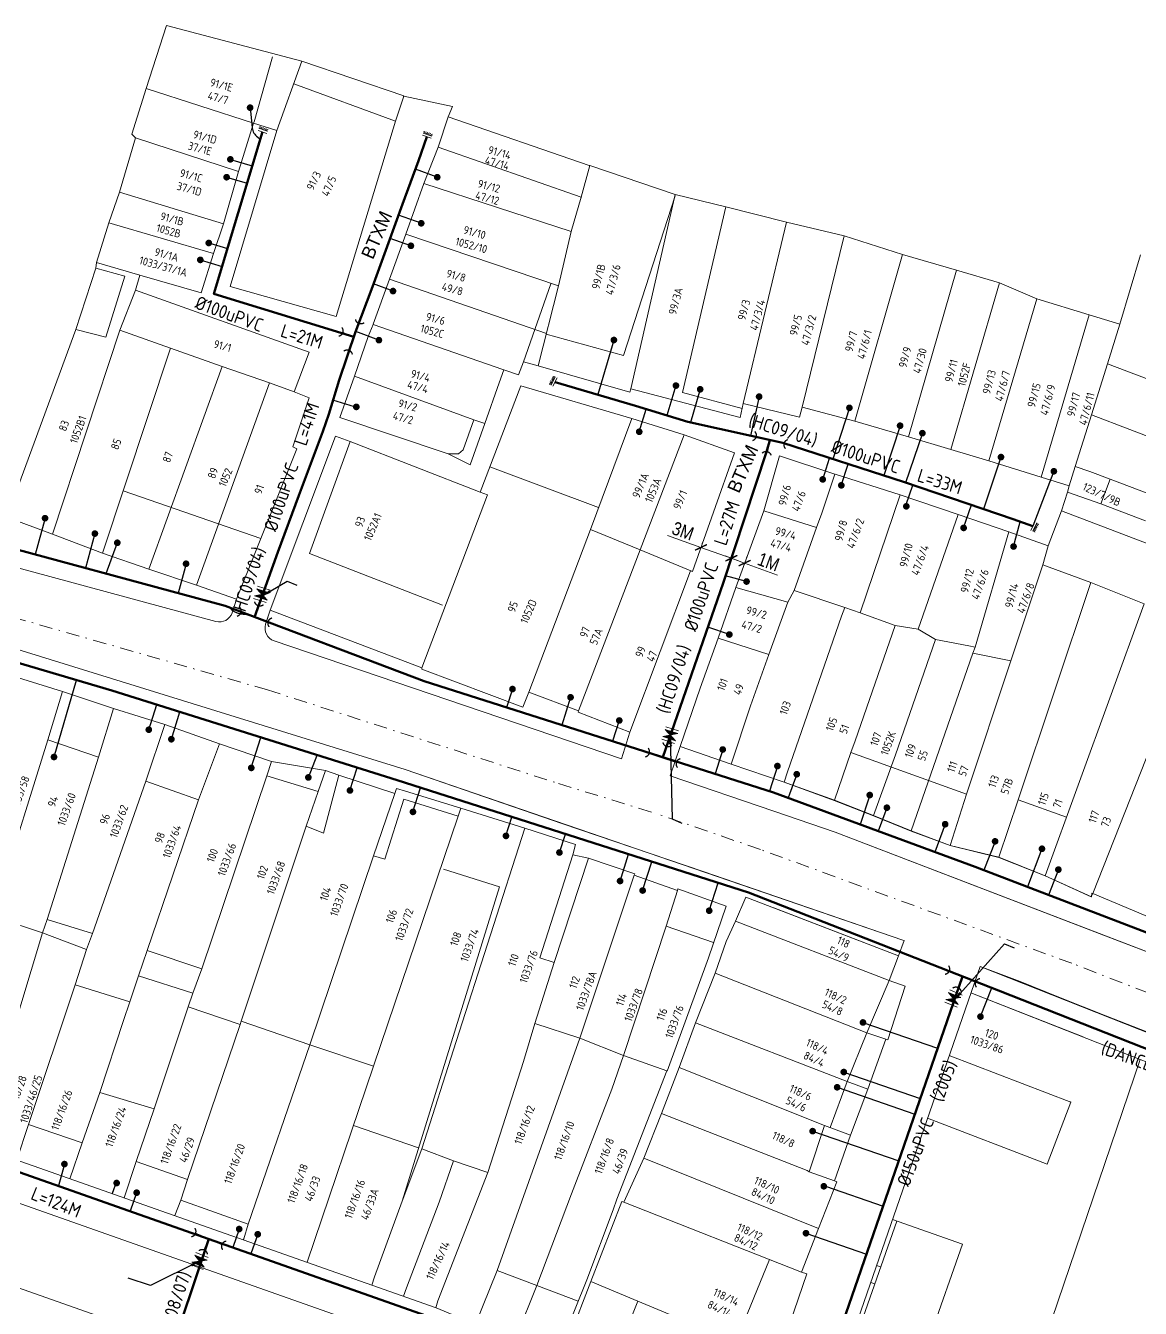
# Model space of a CAD drawing. Header units: inches. Extents: x 595615 to 1194060, y 1190840 to 2385448.
# Drawn here: x 596971.9 to 597055.6, y 1192184.5 to 1192280.6 of the extents above; entities that cross this region are included whole.
import ezdxf
from ezdxf.enums import TextEntityAlignment as Align

# ---------------------------------------------------------------- set-up
doc = ezdxf.new("R2010")
doc.units = ezdxf.units.IN
doc.header["$MEASUREMENT"] = 0
doc.linetypes.add('CENTER2', pattern=[1.125, 0.75, -0.125, 0.125, -0.125])
doc.linetypes.add('DASHDOTX2', pattern=[2, 1, -0.5, 0, -0.5])
doc.layers.get('Defpoints').update_dxf_attribs({"color": 1})
for name, color, linetype, lineweight in [('Chitiet', 4, 'Continuous', 9), ('DN 100 uPVC', 4, 'Continuous', 50), ('DN 150 uPVC', 4, 'Continuous', 50), ('DN 25 PE', 40, 'Continuous', 30), ('DUONG CACH LE', 112, 'Continuous', 5), ('NAM-CDAI', 220, 'Continuous', 25), ('Nen tim duong', 9, 'CENTER2', 0), ('Nen_HTHANH-TP', 9, 'Continuous', 0), ('Nen_SN-HTHANH-TP_new', 7, 'Continuous', 0), ('Nen_SN_HTHANH_old', 9, 'Continuous', 0), ('Te', 4, 'Continuous', 15), ('TEXT PIPE', 3, 'Continuous', 25), ('Text_GiaoThong', 142, 'Continuous', 0), ('TLK 15', 220, 'Continuous', 20), ('VAN', 7, 'Continuous', 20)]:
    doc.layers.add(name, color=color, linetype=linetype, lineweight=lineweight)
doc.layers.add('ki hieu van', color=170, linetype='Continuous')
doc.styles.add('Giao Thong', font='VAPTIMN_0.TTF', dxfattribs={"height": 1})
doc.styles.add('Sonha_QTB', font='isocp.shx', dxfattribs={"height": 0.6, "bigfont": 'bigfont.shx'})
doc.styles.add('text', font='isocp2.shx')
doc.styles.add('VNI-HC', font='VHELVCN_0.TTF')
doc.dimstyles.new('DUONG KICH THUOC', dxfattribs={"dimtxt": 1, "dimasz": 0.7, "dimexe": 0.5, "dimexo": 0.3, "dimgap": 0.2, "dimtad": 1, "dimzin": 0, "dimdsep": 46, "dimtxsty": 'VNI-HC', "dimblk": 'ARCHTICK', "dimcen": 0.09, "dimdle": 0.5, "dimclrd": 256, "dimclre": 256, "dimclrt": 256, "dimadec": 0, "dimazin": 0, "dimtfac": 1, "dimtofl": 0, "dimtmove": 0, "dimatfit": 3, "dimfxl": 1, "dimtolj": 1, "dimtzin": 0, "dimlwd": -1, "dimlwe": -1, "dimarcsym": 0})

# ---------------------------------------------------------------- blocks, each defined once
blk = doc.blocks.new('VAN')
at = {"layer": 'VAN'}
h = blk.add_hatch(color=256, dxfattribs=at)
h.paths.add_polyline_path([(0.207, -0.5), (0.49, 0), (0.207, 0.5)])
h.paths.add_polyline_path([(0.774, 0.5), (0.49, 0), (0.774, -0.5)])
at = {"layer": 'VAN', "ltscale": 100}
for p, q in [((0, 0.5), (0, -0.5)), ((0.774, -0.5), (0.207, 0.5)), ((0.207, -0.5), (0.774, 0.5)), ((0.207, 0.5), (0.207, -0.5)), ((0.774, 0.5), (0.774, -0.5)), ((0.981, 0.5), (0.981, -0.5))]:
    blk.add_line(p, q, dxfattribs=at)
blk = doc.blocks.new('TE+VAN')
at = {"layer": 'Chitiet', "ltscale": 100, "const_width": 0.1}
for points in [[(-0.35, 1.276, 0.571257), (0.35, 1.276)], [(1.098, 0.35, 0.571257), (1.098, -0.35)], [(0.35, -1.276, 0.571257), (-0.35, -1.276)]]:
    blk.add_lwpolyline(points, format="xyb", dxfattribs=at)
for points in [[(0, -1.076), (0, 1.076)], [(0.898, 0), (0, 0)]]:
    blk.add_lwpolyline(points, dxfattribs=at)
at = {"layer": 'VAN'}
blk.add_blockref('VAN', (1.305, 0), dxfattribs=at)
blk = doc.blocks.new('TE1')
at = {"layer": 'Chitiet', "ltscale": 100, "const_width": 0.1}
for points in [[(-0.35, 1.276, 0.571257), (0.35, 1.276)], [(1.098, 0.35, 0.571257), (1.098, -0.35)], [(0.35, -1.276, 0.571257), (-0.35, -1.276)]]:
    blk.add_lwpolyline(points, format="xyb", dxfattribs=at)
for points in [[(0, -1.076), (0, 1.076)], [(0.898, 0), (0, 0)]]:
    blk.add_lwpolyline(points, dxfattribs=at)
blk = doc.blocks.new('BIT')
at = {"layer": 'Chitiet', "ltscale": 100}
for p, q in [((0.35, 0), (-0.35, 0)), ((-0.303, -0.163), (-0.35, -0.21)), ((0.35, -0.163), (-0.35, -0.163)), ((-0.179, -0.163), (-0.342, -0.325)), ((-0.056, -0.163), (-0.218, -0.325)), ((0.068, -0.163), (-0.094, -0.325)), ((0.192, -0.163), (0.029, -0.325)), ((0.316, -0.163), (0.153, -0.325)), ((0.35, -0.252), (0.277, -0.325))]:
    blk.add_line(p, q, dxfattribs=at)
blk = doc.blocks.new('TLK 15')
at = {"layer": 'TLK 15', "linetype": 'Continuous', "const_width": 0.25}
blk.add_lwpolyline([(-0.125, 0, 1), (0.125, 0, 1)], format="xyb", close=True, dxfattribs=at)
blk = doc.blocks.new('_ArchTick')
at = {"color": 0, "linetype": 'ByBlock', "const_width": 0.15}
blk.add_lwpolyline([(-0.5, -0.5), (0.5, 0.5)], dxfattribs=at)
blk = doc.blocks.new('*D142')
at = {"layer": 'Defpoints', "color": 0}
for p in [(597024.872, 1192240.714), (597025.867, 1192240.351), (597025.867, 1192240.351)]:
    blk.add_point(p, dxfattribs=at)
at = {"layer": 'DUONG CACH LE'}
for p, q in [((597024.975, 1192240.995), (597025.044, 1192241.183)), ((597024.403, 1192240.885), (597025.867, 1192240.351)), ((597025.867, 1192240.351), (597028.321, 1192239.455)), ((597025.97, 1192240.632), (597026.038, 1192240.82))]:
    blk.add_line(p, q, dxfattribs=at)
at = {"layer": 'DUONG CACH LE', "xscale": 0.7, "yscale": 0.7, "zscale": 0.7}
for p, rotation in [((597024.872, 1192240.714), 159.9509985338977), ((597025.867, 1192240.351), 339.9509985338977)]:
    blk.add_blockref('_ArchTick', p, dxfattribs=dict(at, rotation=rotation))
at = {"layer": 'DUONG CACH LE', "insert": (597027.663, 1192240.44), "char_height": 1, "attachment_point": 5, "rotation": 339.951, "style": 'VNI-HC'}
blk.add_mtext('\\A1;1M', dxfattribs=at)
blk = doc.blocks.new('*D143')
at = {"layer": 'Defpoints', "color": 0}
for p in [(597022.587, 1192241.523), (597022.587, 1192241.523), (597024.872, 1192240.714)]:
    blk.add_point(p, dxfattribs=at)
at = {"layer": 'DUONG CACH LE'}
for p, q in [((597022.587, 1192241.523), (597020.077, 1192242.412)), ((597025.344, 1192240.547), (597022.587, 1192241.523)), ((597022.687, 1192241.806), (597022.754, 1192241.994)), ((597024.973, 1192240.996), (597025.039, 1192241.185))]:
    blk.add_line(p, q, dxfattribs=at)
at = {"layer": 'DUONG CACH LE', "xscale": 0.7, "yscale": 0.7, "zscale": 0.7}
for p, rotation in [((597022.587, 1192241.523), 160.4985088487146), ((597024.872, 1192240.714), 340.4985088487146)]:
    blk.add_blockref('_ArchTick', p, dxfattribs=dict(at, rotation=rotation))
at = {"layer": 'DUONG CACH LE', "insert": (597021.24, 1192242.754), "char_height": 1, "attachment_point": 5, "rotation": 340.49851, "style": 'VNI-HC'}
blk.add_mtext('\\A1;3M', dxfattribs=at)

msp = doc.modelspace()

# ---------------------------------------------------------------- linework, layer by layer
at = {"layer": 'DN 100 uPVC'}
for points in [[(596996.555, 1192257.307), (596986.051, 1192260.526), (596989.69, 1192272.682)], [(596989.095, 1192236.299), (596990.847, 1192241.178), (596992.433, 1192245.416), (596994.227, 1192250.21), (596994.663, 1192251.521), (596995.438, 1192254.066), (596996.683, 1192257.677), (596997.954, 1192261.072), (596999.156, 1192264.369), (597000.187, 1192267.253), (597001.392, 1192270.504), (597002.018, 1192272.322)], [(597011.642, 1192253.925), (597017.688, 1192252.152), (597021.597, 1192250.935), (597028.734, 1192249.36), (597037.848, 1192246.41), (597046.014, 1192243.642), (597047.492, 1192243.116)], [(597019.741, 1192225.787), (597024.252, 1192238.842), (597027.516, 1192248.691), (597027.793, 1192249.636)], [(597021.132, 1192175.99), (597002.42, 1192183.768), (596952.144, 1192201.48), (596906.052, 1192215.155)], [(596969.893, 1192142.578), (596985.662, 1192189.672)]]:
    msp.add_lwpolyline(points, dxfattribs=at)
at = {"layer": 'DN 150 uPVC'}
for points in [[(596922.505, 1192245.439), (596934.069, 1192242.58), (596944.928, 1192240.012), (596958.051, 1192236.782), (596978.395, 1192230.794), (596999.795, 1192224.06), (597026.154, 1192215.643), (597044.915, 1192208.295), (597076.412, 1192195.876), (597085.972, 1192189.664), (597145.543, 1192149.961)], [(596967.079, 1192242.485), (596986.889, 1192237.133), (597001.818, 1192231.491), (597028.029, 1192223.15), (597028.029, 1192223.15), (597043.161, 1192217.566), (597056.872, 1192212.313), (597078.296, 1192204.104), (597084.382, 1192200.446), (597099.418, 1192191.009), (597108.755, 1192184.945), (597125.635, 1192173.784), (597142.387, 1192163.626)], [(597042.21, 1192209.355), (597029.083, 1192171.407), (597023.768, 1192157.043), (597012.954, 1192129.457), (596992.261, 1192093.756), (596976.388, 1192066.37), (596943.566, 1192010.536), (596944.214, 1192007.749), (596964.407, 1191995.798), (596975.311, 1191989.741), (597028.562, 1191959.646)]]:
    msp.add_lwpolyline(points, dxfattribs=at)
at = {"layer": 'DN 25 PE'}
for p, q in [((596988.766, 1192274.497), (596988.921, 1192272.996)), ((596989.334, 1192272.285), (596989.53, 1192272.145)), ((596987.285, 1192270.622), (596988.926, 1192270.13)), ((596987.003, 1192269.283), (596988.535, 1192268.824)), ((597002.803, 1192269.283), (597001.164, 1192269.89)), ((597001.603, 1192265.83), (596999.896, 1192266.44)), ((596985.663, 1192264.35), (596987.07, 1192263.929)), ((597000.828, 1192264.139), (596999.272, 1192264.694)), ((596985.028, 1192263.082), (596986.669, 1192262.59)), ((596999.487, 1192260.746), (596998.029, 1192261.278)), ((596998.427, 1192257.064), (596996.704, 1192257.705)), ((597016.058, 1192257.074), (597014.858, 1192252.982)), ((597020.712, 1192253.655), (597020.018, 1192251.426)), ((597022.531, 1192253.379), (597021.812, 1192250.888)), ((597026.952, 1192252.832), (597026.304, 1192249.896)), ((596996.609, 1192252.061), (596994.979, 1192252.557)), ((597017.958, 1192250.194), (597018.49, 1192251.902)), ((597033.728, 1192251.989), (597032.484, 1192248.146)), ((597037.527, 1192250.65), (597036.316, 1192246.906)), ((597039.203, 1192250.091), (597037.944, 1192246.377)), ((597031.723, 1192246.624), (597032.241, 1192248.225)), ((597045.097, 1192248.296), (597043.776, 1192244.4)), ((597033.119, 1192246.177), (597033.636, 1192247.773)), ((597049.064, 1192247.236), (597047.492, 1192243.116)), ((597037.994, 1192244.731), (597038.489, 1192246.193)), ((597042.296, 1192242.987), (597042.878, 1192244.705)), ((596973.383, 1192243.715), (596972.644, 1192240.982)), ((597046.039, 1192241.592), (597046.543, 1192243.454)), ((596977.121, 1192242.561), (596976.419, 1192239.962)), ((596978.803, 1192241.873), (596977.952, 1192239.548)), ((596983.962, 1192240.299), (596983.364, 1192238.085)), ((597026.01, 1192238.966), (597024.438, 1192239.402)), ((597024.719, 1192234.991), (597023.113, 1192235.546)), ((596974.054, 1192225.81), (596975.75, 1192231.572)), ((597008.45, 1192230.901), (597008.01, 1192229.52)), ((596981.165, 1192227.852), (596981.757, 1192229.736)), ((597012.807, 1192230.287), (597012.144, 1192228.204)), ((596982.859, 1192227.139), (596983.503, 1192229.186)), ((597016.46, 1192228.546), (597015.965, 1192226.989)), ((596988.855, 1192224.99), (596989.574, 1192227.276)), ((596993.135, 1192224.277), (596993.788, 1192225.95)), ((597024.226, 1192226.37), (597023.645, 1192224.545)), ((596996.255, 1192223.297), (596996.793, 1192225.004)), ((597028.325, 1192225.13), (597027.725, 1192223.246)), ((597029.777, 1192224.516), (597029.124, 1192222.746)), ((597000.981, 1192221.694), (597001.557, 1192223.497)), ((597035.252, 1192222.954), (597034.533, 1192220.75)), ((597036.537, 1192222.005), (597035.89, 1192220.249)), ((597007.961, 1192219.894), (597008.412, 1192221.308)), ((597011.973, 1192218.647), (597012.415, 1192220.03)), ((597040.91, 1192220.769), (597040.139, 1192218.681)), ((597044.653, 1192219.485), (597043.821, 1192217.313)), ((597016.52, 1192216.509), (597017.161, 1192218.515)), ((597048.172, 1192218.927), (597047.076, 1192216.066)), ((597018.215, 1192215.797), (597018.905, 1192217.958)), ((597049.402, 1192217.364), (597048.67, 1192215.455)), ((597023.208, 1192214.282), (597023.874, 1192216.371)), ((597043.559, 1192206.345), (597044.402, 1192208.496)), ((597034.742, 1192205.904), (597040.345, 1192203.966)), ((597033.303, 1192202.185), (597039.043, 1192200.2)), ((597032.807, 1192201.045), (597038.637, 1192199.028)), ((597030.965, 1192197.755), (597037.424, 1192195.521)), ((596974.837, 1192195.284), (596974.394, 1192193.642)), ((596978.753, 1192193.989), (596978.429, 1192193.068)), ((596980.255, 1192193.141), (596979.765, 1192191.749)), ((597031.932, 1192193.621), (597036.251, 1192192.128)), ((596987.947, 1192190.411), (596987.463, 1192189.037)), ((596989.339, 1192190.022), (596988.823, 1192188.558)), ((597030.468, 1192190.101), (597035.006, 1192188.531))]:
    msp.add_line(p, q, dxfattribs=at)
msp.add_arc((596989.916, 1192273.099), 1, 185.88346, 234.40994, dxfattribs=at)
at = {"layer": 'Nen tim duong', "linetype": 'DASHDOTX2'}
for p, q in [((596990.079, 1192230.842), (596925.31, 1192249.33)), ((597027.045, 1192218.872), (597019.332, 1192221.54)), ((597050.412, 1192210.341), (597027.045, 1192218.872)), ((597065.937, 1192204.314), (597050.412, 1192210.341))]:
    msp.add_line(p, q, dxfattribs=at)
msp.add_lwpolyline([(596990.079, 1192230.842), (597011.89, 1192223.818), (597019.332, 1192221.54)], dxfattribs=at)
at = {"layer": 'Nen_HTHANH-TP', "linetype": 'Continuous'}
for p, q in [((596980.969, 1192275.925), (596982.485, 1192280.646)), ((596982.485, 1192280.646), (596992.657, 1192277.975)), ((596990.437, 1192278.313), (596989.061, 1192273.442)), ((596992.657, 1192277.975), (596990.762, 1192272.773)), ((596992.657, 1192277.975), (597000.299, 1192275.391)), ((596980.969, 1192275.925), (596979.882, 1192272.514)), ((596989.031, 1192273.332), (596980.969, 1192275.925)), ((596999.671, 1192273.48), (596992.039, 1192276.274)), ((596999.671, 1192273.48), (597000.289, 1192275.361)), ((597000.259, 1192275.361), (597000.289, 1192275.361)), ((597000.289, 1192275.361), (597000.299, 1192275.391)), ((597000.289, 1192275.361), (597003.95, 1192274.584)), ((597003.631, 1192273.813), (597002.873, 1192271.533)), ((597003.95, 1192274.584), (597003.631, 1192273.813)), ((597003.631, 1192273.813), (597014.214, 1192270.172)), ((596987.904, 1192269.721), (596989.031, 1192273.332)), ((596989.031, 1192273.332), (596989.061, 1192273.442)), ((596990.762, 1192272.773), (596989.031, 1192273.332)), ((596995.213, 1192258.827), (596999.671, 1192273.48)), ((596980.172, 1192272.234), (596978.965, 1192268.163)), ((596979.882, 1192272.514), (596980.172, 1192272.234)), ((596980.172, 1192272.234), (596987.904, 1192269.721)), ((596990.762, 1192272.773), (596987.261, 1192261.08)), ((597002.873, 1192271.533), (597001.795, 1192268.802)), ((597002.873, 1192271.533), (597013.596, 1192267.781)), ((597013.596, 1192267.781), (597014.264, 1192270.152)), ((597014.214, 1192270.172), (597014.264, 1192270.152)), ((597014.264, 1192270.152), (597020.665, 1192267.977)), ((596986.777, 1192265.78), (596987.904, 1192269.721)), ((596978.965, 1192268.163), (596978.177, 1192265.863)), ((596978.965, 1192268.163), (596986.777, 1192265.78)), ((597001.795, 1192268.802), (597000.458, 1192265.021)), ((597001.795, 1192268.802), (597012.848, 1192265.201)), ((597012.848, 1192265.201), (597013.596, 1192267.781)), ((597013.596, 1192267.781), (597013.616, 1192267.771)), ((597020.645, 1192267.897), (597016.785, 1192255.914)), ((597020.665, 1192267.977), (597017.317, 1192253.424)), ((597020.665, 1192267.977), (597024.456, 1192267.07)), ((597024.456, 1192267.07), (597021.197, 1192253.128)), ((597024.456, 1192267.07), (597028.997, 1192265.904)), ((596978.177, 1192265.863), (596977.24, 1192262.882)), ((596978.177, 1192265.863), (596986.009, 1192263.559)), ((596986.009, 1192263.559), (596986.777, 1192265.78)), ((597011.901, 1192261.14), (597012.848, 1192265.201)), ((597028.997, 1192265.904), (597025.768, 1192252.321)), ((597028.997, 1192265.904), (597033.328, 1192264.887)), ((597000.458, 1192265.021), (596997.993, 1192258.259)), ((597000.458, 1192265.021), (597011.901, 1192261.14)), ((597033.328, 1192264.887), (597030.178, 1192252.045)), ((597033.328, 1192264.887), (597037.719, 1192263.481)), ((596985.101, 1192260.608), (596986.009, 1192263.559)), ((597037.719, 1192263.481), (597034.129, 1192250.978)), ((597037.719, 1192263.481), (597041.76, 1192262.314)), ((597054.003, 1192258.264), (597055.559, 1192263.455)), ((596977.2, 1192262.452), (596975.684, 1192257.861)), ((596977.24, 1192262.882), (596977.2, 1192262.452)), ((596977.2, 1192262.452), (596979.38, 1192261.864)), ((596977.24, 1192262.882), (596980.5, 1192261.935)), ((597041.76, 1192262.314), (597038.17, 1192249.811)), ((597041.76, 1192262.314), (597044.981, 1192261.357)), ((596979.38, 1192261.864), (596977.954, 1192257.283)), ((596980.5, 1192261.935), (596980.161, 1192260.824)), ((596980.5, 1192261.945), (596980.5, 1192261.935)), ((596980.5, 1192261.935), (596985.101, 1192260.608)), ((596999.221, 1192261.64), (597010.994, 1192257.569)), ((597044.981, 1192261.357), (597041.331, 1192248.874)), ((597044.981, 1192261.357), (597047.782, 1192260.159)), ((596978.984, 1192257.804), (596980.161, 1192260.824)), ((596980.161, 1192260.824), (596993.185, 1192256.165)), ((596987.261, 1192261.08), (596995.213, 1192258.827)), ((597011.331, 1192261.28), (597009.266, 1192255.448)), ((597010.376, 1192255.139), (597011.901, 1192261.14)), ((597047.782, 1192260.159), (597044.182, 1192248.006)), ((597047.782, 1192260.159), (597051.723, 1192258.952)), ((597051.723, 1192258.952), (597048.103, 1192246.799)), ((597051.723, 1192258.952), (597054.003, 1192258.264)), ((596970.505, 1192243.797), (596975.684, 1192257.861)), ((596973.936, 1192242.509), (596978.984, 1192257.804)), ((596975.684, 1192257.861), (596977.954, 1192257.283)), ((596978.984, 1192257.804), (596982.795, 1192256.457)), ((596997.993, 1192258.239), (596997.624, 1192257.339)), ((596997.993, 1192258.259), (596997.993, 1192258.239)), ((597007.716, 1192254.867), (596997.993, 1192258.239)), ((597016.785, 1192255.914), (597010.984, 1192257.519)), ((597053.076, 1192255.283), (597054.003, 1192258.264)), ((596997.624, 1192257.339), (596996.606, 1192254.368)), ((596977.687, 1192241.102), (596982.795, 1192256.457)), ((596982.795, 1192256.457), (596986.676, 1192255.1)), ((596992.077, 1192253.194), (596993.185, 1192256.165)), ((596981.178, 1192239.895), (596986.676, 1192255.1)), ((596986.676, 1192255.1), (596990.227, 1192253.853)), ((597007.447, 1192253.866), (597007.796, 1192254.837)), ((597007.796, 1192254.837), (597007.716, 1192254.867)), ((597008.896, 1192254.458), (597007.796, 1192254.837)), ((597009.266, 1192255.448), (597008.896, 1192254.458)), ((597009.266, 1192255.448), (597009.266, 1192255.448)), ((597009.266, 1192255.448), (597009.266, 1192255.448)), ((597010.376, 1192255.139), (597009.266, 1192255.448)), ((597010.376, 1192255.139), (597017.257, 1192253.174)), ((597053.076, 1192255.283), (597051.879, 1192251.462)), ((597067.17, 1192249.925), (597053.076, 1192255.283)), ((596984.749, 1192238.688), (596990.227, 1192253.853)), ((596990.227, 1192253.853), (596992.077, 1192253.194)), ((596996.606, 1192254.368), (596995.499, 1192251.257)), ((596996.606, 1192254.368), (597005.559, 1192251.095)), ((597006.033, 1192245.665), (597009.067, 1192253.638)), ((597006.379, 1192250.806), (597007.447, 1192253.866)), ((597009.067, 1192253.638), (597017.399, 1192251.194)), ((596993.208, 1192252.745), (596991.961, 1192249.074)), ((596992.077, 1192253.194), (596993.208, 1192252.745)), ((597017.317, 1192253.424), (597017.257, 1192253.174)), ((597017.317, 1192253.424), (597025.519, 1192251.271)), ((597025.678, 1192251.931), (597021.197, 1192253.128)), ((596926.088, 1192252.211), (596986.202, 1192235.968)), ((597025.768, 1192252.321), (597025.519, 1192251.271)), ((597025.768, 1192252.321), (597029.989, 1192251.295)), ((597030.178, 1192252.045), (597029.989, 1192251.295)), ((597030.178, 1192252.045), (597034.129, 1192250.978)), ((596995.499, 1192251.257), (597003.621, 1192248.553)), ((597005.559, 1192251.095), (597004.741, 1192248.844)), ((597005.272, 1192247.705), (597006.379, 1192250.806)), ((597005.559, 1192251.095), (597006.379, 1192250.806)), ((597014.296, 1192242.872), (597017.399, 1192251.194)), ((597017.399, 1192251.194), (597021.34, 1192249.968)), ((597034.129, 1192250.978), (597038.17, 1192249.811)), ((597051.879, 1192251.462), (597050.672, 1192247.591)), ((597065.643, 1192246.193), (597051.879, 1192251.462)), ((596995.17, 1192249.877), (596990.281, 1192236.813)), ((596996.26, 1192249.477), (596995.17, 1192249.877)), ((597018.027, 1192241.335), (597021.34, 1192249.968)), ((597025.101, 1192248.621), (597021.34, 1192249.968)), ((597038.17, 1192249.811), (597041.331, 1192248.874)), ((596987.74, 1192237.631), (596992.271, 1192248.904)), ((596991.961, 1192249.074), (596992.271, 1192248.904)), ((596996.26, 1192249.477), (596993.227, 1192241.075)), ((596996.26, 1192249.477), (597006.033, 1192245.665)), ((597004.741, 1192248.844), (597004.411, 1192248.534)), ((597041.331, 1192248.874), (597044.182, 1192248.006)), ((597004.411, 1192248.534), (597003.621, 1192248.553)), ((597003.621, 1192248.553), (597005.272, 1192247.705)), ((597021.948, 1192239.718), (597025.101, 1192248.621)), ((597027.295, 1192244.262), (597028.471, 1192248.393)), ((597028.471, 1192248.393), (597032.622, 1192247.017)), ((597044.182, 1192248.006), (597048.103, 1192246.799)), ((597006.762, 1192247.556), (597014.904, 1192244.522)), ((597032.622, 1192247.017), (597031.665, 1192244.086)), ((597032.622, 1192247.017), (597032.652, 1192247.007)), ((597032.652, 1192247.007), (597037.534, 1192245.461)), ((597050.672, 1192247.591), (597050.213, 1192246.141)), ((597050.672, 1192247.591), (597051.762, 1192247.222)), ((597051.762, 1192247.222), (597053.293, 1192246.633)), ((597048.103, 1192246.799), (597050.213, 1192246.141)), ((597050.213, 1192246.141), (597050.093, 1192245.661)), ((597053.293, 1192246.633), (597052.594, 1192244.803)), ((597053.293, 1192246.633), (597062.355, 1192243.211)), ((596989.576, 1192242.192), (596979.233, 1192245.774)), ((597001.654, 1192232.492), (597006.584, 1192245.456)), ((597006.033, 1192245.665), (597006.584, 1192245.456)), ((597037.534, 1192245.461), (597034.531, 1192236.608)), ((597037.534, 1192245.461), (597041.875, 1192243.984)), ((597050.093, 1192245.661), (597049.635, 1192244.261)), ((597052.594, 1192244.803), (597050.093, 1192245.661)), ((597025.199, 1192238.521), (597027.295, 1192244.262)), ((597027.295, 1192244.262), (597031.256, 1192243.016)), ((597031.665, 1192244.086), (597031.256, 1192243.016)), ((597041.875, 1192243.984), (597038.872, 1192235.392)), ((597041.875, 1192243.984), (597045.686, 1192242.697)), ((597048.627, 1192241.65), (597049.635, 1192244.261)), ((597049.635, 1192244.261), (597062.739, 1192239.251)), ((597055.935, 1192243.506), (597052.594, 1192244.803)), ((596970.505, 1192243.797), (596973.936, 1192242.509)), ((597031.256, 1192243.016), (597029.579, 1192238.294)), ((596973.936, 1192242.509), (596977.687, 1192241.102)), ((597009.686, 1192230.658), (597014.296, 1192242.872)), ((597014.296, 1192242.872), (597018.027, 1192241.335)), ((597045.686, 1192242.697), (597043.153, 1192234.035)), ((597045.686, 1192242.697), (597048.627, 1192241.65)), ((596977.687, 1192241.102), (596981.178, 1192239.895)), ((597018.027, 1192241.335), (597013.397, 1192229.281)), ((597018.027, 1192241.335), (597021.948, 1192239.718)), ((597048.228, 1192240.209), (597048.647, 1192241.64)), ((597048.627, 1192241.65), (597048.647, 1192241.64)), ((596993.227, 1192241.075), (597003.21, 1192237.193)), ((597048.228, 1192240.209), (597045.824, 1192233.017)), ((597051.829, 1192238.892), (597048.228, 1192240.209)), ((596981.178, 1192239.895), (596984.749, 1192238.688)), ((597017.248, 1192227.674), (597021.798, 1192239.758)), ((597021.948, 1192239.718), (597021.798, 1192239.758)), ((596984.749, 1192238.688), (596987.74, 1192237.631)), ((597023.882, 1192234.73), (597025.199, 1192238.521)), ((597025.199, 1192238.521), (597029.1, 1192237.414)), ((597029.1, 1192237.414), (597029.579, 1192238.294)), ((597029.579, 1192238.294), (597033.39, 1192237.007)), ((597046.392, 1192222.608), (597051.829, 1192238.892)), ((597055.84, 1192237.296), (597051.829, 1192238.892)), ((596987.415, 1192236.626), (596987.74, 1192237.631)), ((597027.683, 1192233.503), (597029.1, 1192237.414)), ((597048.407, 1192216.91), (597055.84, 1192237.296)), ((596990.271, 1192236.823), (596989.932, 1192235.768)), ((596989.951, 1192235.827), (596990.271, 1192236.823)), ((596990.281, 1192236.813), (597001.654, 1192232.492)), ((597029.09, 1192224.694), (597033.141, 1192236.377)), ((597033.39, 1192237.007), (597033.141, 1192236.377)), ((597033.39, 1192237.007), (597034.531, 1192236.608)), ((597034.531, 1192236.608), (597037.151, 1192235.67)), ((597034.148, 1192227.018), (597037.151, 1192235.67)), ((597037.151, 1192235.67), (597038.872, 1192235.392)), ((597038.872, 1192235.392), (597040.192, 1192234.623)), ((596990.563, 1192234.516), (597016.62, 1192225.664)), ((597016.62, 1192225.664), (596990.563, 1192234.516)), ((597022.525, 1192230.959), (597023.882, 1192234.73)), ((597023.882, 1192234.73), (597027.683, 1192233.503)), ((597037.189, 1192225.98), (597040.192, 1192234.623)), ((597040.192, 1192234.623), (597042.683, 1192234.155)), ((596971.253, 1192233.887), (597000.4, 1192224.881)), ((596971.253, 1192233.887), (597000.4, 1192224.881)), ((597026.296, 1192229.652), (597027.683, 1192233.503)), ((597038.354, 1192220.271), (597042.983, 1192233.585)), ((597042.683, 1192234.155), (597043.153, 1192234.035)), ((597043.153, 1192234.035), (597042.983, 1192233.585)), ((597042.983, 1192233.585), (597045.824, 1192233.017)), ((597001.654, 1192232.392), (597001.654, 1192232.492)), ((597045.824, 1192233.017), (597042.512, 1192223.015)), ((596970.584, 1192231.997), (596974.685, 1192230.73)), ((597009.226, 1192229.538), (597001.654, 1192232.392)), ((596974.685, 1192230.73), (596973.588, 1192227.099)), ((596974.685, 1192230.73), (596978.507, 1192229.433)), ((597009.686, 1192230.658), (597009.226, 1192229.538)), ((597013.397, 1192229.281), (597009.686, 1192230.658)), ((597022.525, 1192230.959), (597021.019, 1192226.587)), ((597024.86, 1192225.261), (597026.296, 1192229.652)), ((597051.978, 1192215.582), (597057.596, 1192229.757)), ((596978.507, 1192229.433), (596977.389, 1192225.802)), ((596978.486, 1192229.443), (596978.507, 1192229.433)), ((596978.507, 1192229.433), (596982.357, 1192228.246)), ((597013.397, 1192229.281), (597013.367, 1192229.171)), ((597013.367, 1192229.171), (597017.248, 1192227.674)), ((596982.357, 1192228.246), (596980.941, 1192223.995)), ((596982.357, 1192228.246), (596986.479, 1192226.8)), ((597016.62, 1192225.664), (597017.248, 1192227.674)), ((597017.248, 1192227.674), (597016.62, 1192225.664)), ((596973.588, 1192227.099), (596969.878, 1192215.306)), ((596973.588, 1192227.099), (596977.389, 1192225.802)), ((596986.479, 1192226.8), (596984.892, 1192222.588)), ((596986.479, 1192226.8), (596990.38, 1192225.473)), ((597033.839, 1192226.138), (597034.148, 1192227.018)), ((596977.389, 1192225.802), (596973.539, 1192213.629)), ((597021.039, 1192226.587), (597020.281, 1192224.387)), ((597020.281, 1192224.387), (597021.039, 1192226.587)), ((597024.86, 1192225.261), (597021.019, 1192226.587)), ((597032.602, 1192222.567), (597033.839, 1192226.138)), ((597033.839, 1192226.138), (597042.512, 1192223.015)), ((597035.543, 1192221.429), (597037.189, 1192225.98)), ((596990.38, 1192225.473), (596990.021, 1192224.392)), ((596994.42, 1192224.786), (596990.38, 1192225.473)), ((596994.42, 1192224.786), (596993.872, 1192223.226)), ((596995.431, 1192224.437), (596994.42, 1192224.786)), ((597000.4, 1192224.881), (597037.731, 1192212.071)), ((597000.4, 1192224.881), (597012.223, 1192220.8)), ((597028.841, 1192223.924), (597024.86, 1192225.261)), ((596980.941, 1192223.995), (596976.93, 1192212.562)), ((596980.941, 1192223.995), (596984.892, 1192222.588)), ((596990.021, 1192224.392), (596985.132, 1192209.918)), ((596990.021, 1192224.392), (596993.872, 1192223.226)), ((596994.264, 1192220.086), (596995.431, 1192224.437)), ((596999.622, 1192223.06), (596995.431, 1192224.437)), ((597020.281, 1192224.387), (597028.053, 1192221.743)), ((597028.053, 1192221.743), (597020.281, 1192224.387)), ((597028.841, 1192223.924), (597029.09, 1192224.694)), ((597028.841, 1192223.924), (597029.09, 1192224.694)), ((597032.592, 1192222.547), (597028.841, 1192223.924)), ((597032.602, 1192222.567), (597028.841, 1192223.924)), ((596993.872, 1192223.226), (596992.974, 1192220.625)), ((596998.015, 1192218.409), (596999.622, 1192223.06)), ((596999.622, 1192223.06), (596999.751, 1192223.45)), ((596999.751, 1192223.45), (597000.422, 1192223.251)), ((597000.422, 1192223.251), (597004.573, 1192221.974)), ((597042.512, 1192223.015), (597041.275, 1192219.184)), ((596984.892, 1192222.588), (596981.031, 1192211.305)), ((597000.302, 1192222.651), (596998.866, 1192218.16)), ((597004.383, 1192221.374), (597000.302, 1192222.651)), ((597004.383, 1192221.374), (597004.573, 1192221.974)), ((597004.573, 1192221.974), (597009.374, 1192220.468)), ((597035.543, 1192221.409), (597032.592, 1192222.547)), ((597035.543, 1192221.429), (597032.602, 1192222.567)), ((597044.926, 1192218.287), (597046.392, 1192222.608)), ((597046.392, 1192222.608), (597050.003, 1192221.291)), ((596998.028, 1192202.619), (597004.383, 1192221.374)), ((597028.053, 1192221.743), (597032.654, 1192220.167)), ((597028.053, 1192221.743), (597032.654, 1192220.167)), ((597032.654, 1192220.167), (597028.053, 1192221.743)), ((597038.354, 1192220.271), (597035.543, 1192221.429)), ((597038.354, 1192220.241), (597035.543, 1192221.409)), ((596992.974, 1192220.625), (596988.105, 1192206.001)), ((596992.974, 1192220.625), (596994.264, 1192220.086)), ((597009.374, 1192220.468), (597004.237, 1192204.464)), ((597009.374, 1192220.468), (597013.185, 1192219.251)), ((597012.223, 1192220.8), (597022.766, 1192217.219)), ((597032.654, 1192220.167), (597053.971, 1192212.004)), ((597032.654, 1192220.167), (597032.654, 1192220.167)), ((597032.654, 1192220.167), (597078.35, 1192202.658)), ((597053.971, 1192212.004), (597032.654, 1192220.167)), ((597041.275, 1192219.184), (597038.354, 1192220.271)), ((597041.275, 1192219.184), (597038.354, 1192220.241)), ((597013.185, 1192219.251), (597012.965, 1192218.481)), ((597044.936, 1192218.267), (597041.275, 1192219.184)), ((597041.275, 1192219.184), (597044.926, 1192218.287)), ((596993.247, 1192204.235), (596998.015, 1192218.409)), ((596998.866, 1192218.16), (596998.015, 1192218.409)), ((597012.965, 1192218.481), (597010.512, 1192210.759)), ((597014.146, 1192218.212), (597011.572, 1192210.4)), ((597012.965, 1192218.481), (597014.146, 1192218.212)), ((597014.146, 1192218.212), (597017.617, 1192217.055)), ((597048.407, 1192216.91), (597044.926, 1192218.287)), ((597048.407, 1192216.91), (597044.936, 1192218.267)), ((597003.266, 1192217.403), (597007.487, 1192216.076)), ((597017.617, 1192217.055), (597017.587, 1192216.955)), ((597022.766, 1192217.219), (597037.731, 1192212.071)), ((597022.766, 1192217.219), (597022.766, 1192217.219)), ((597017.587, 1192216.955), (597013.506, 1192204.721)), ((597017.587, 1192216.955), (597020.838, 1192215.797)), ((597051.898, 1192215.332), (597048.407, 1192216.91)), ((597051.868, 1192215.332), (597048.407, 1192216.91)), ((597007.487, 1192216.076), (597000.166, 1192192.511)), ((597019.97, 1192213.117), (597020.838, 1192215.797)), ((597020.838, 1192215.797), (597020.857, 1192215.917)), ((597020.857, 1192215.917), (597024.468, 1192214.63)), ((597025.968, 1192215.311), (597025.179, 1192213.501)), ((597037.421, 1192210.891), (597025.968, 1192215.311)), ((597028.058, 1192215.393), (597037.731, 1192212.071)), ((597051.978, 1192215.582), (597051.868, 1192215.332)), ((597051.918, 1192215.592), (597051.898, 1192215.332)), ((597051.978, 1192215.582), (597051.918, 1192215.592)), ((597058.08, 1192213.007), (597051.978, 1192215.582)), ((597058.09, 1192213.017), (597051.978, 1192215.582)), ((597024.468, 1192214.63), (597023.152, 1192210.739)), ((597028.059, 1192214.503), (597037.421, 1192210.891)), ((596969.429, 1192213.856), (596973.2, 1192212.619)), ((596973.539, 1192213.629), (596973.2, 1192212.619)), ((596973.539, 1192213.629), (596976.93, 1192212.562)), ((597024.491, 1192211.97), (597025.179, 1192213.501)), ((597036.703, 1192209.04), (597025.179, 1192213.501)), ((596973.2, 1192212.619), (596968.592, 1192197.425)), ((596976.501, 1192211.371), (596973.2, 1192212.619)), ((596976.93, 1192212.562), (596976.501, 1192211.371)), ((597016.778, 1192203.424), (597019.97, 1192213.117)), ((597019.97, 1192213.117), (597023.541, 1192211.899)), ((596976.501, 1192211.371), (596975.653, 1192208.731)), ((596980.393, 1192209.395), (596981.031, 1192211.305)), ((596981.031, 1192211.305), (596985.132, 1192209.918)), ((597023.653, 1192209.6), (597024.491, 1192211.97)), ((597037.731, 1192212.071), (597037.824, 1192212.039)), ((597037.731, 1192212.071), (597037.824, 1192212.038)), ((597037.731, 1192212.071), (597037.824, 1192212.038)), ((597053.971, 1192212.004), (597078.443, 1192202.622)), ((597010.136, 1192205.819), (597011.572, 1192210.4)), ((597011.572, 1192210.4), (597010.512, 1192210.759)), ((597023.152, 1192210.739), (597020.048, 1192202.257)), ((597037.421, 1192210.891), (597036.703, 1192209.04)), ((597037.421, 1192210.891), (597036.703, 1192209.04)), ((596979.744, 1192207.454), (596980.393, 1192209.395)), ((596980.393, 1192209.395), (596984.464, 1192208.088)), ((596984.464, 1192208.088), (596985.132, 1192209.918)), ((597022.176, 1192205.878), (597023.653, 1192209.6)), ((597023.653, 1192209.6), (597035.026, 1192205.119)), ((597043.524, 1192210.095), (597029.429, 1192169.348)), ((597043.522, 1192210.096), (597043.522, 1192210.096)), ((597043.524, 1192210.095), (597064.919, 1192201.643)), ((597043.524, 1192210.095), (597046.543, 1192208.978)), ((597043.524, 1192210.095), (597046.543, 1192208.978)), ((596975.653, 1192208.731), (596972.152, 1192198.248)), ((596975.653, 1192208.731), (596979.744, 1192207.454)), ((597036.703, 1192209.04), (597035.026, 1192205.119)), ((597037.903, 1192208.621), (597036.617, 1192204.59)), ((597037.903, 1192208.621), (597036.617, 1192204.59)), ((597036.703, 1192209.04), (597037.903, 1192208.621)), ((597036.703, 1192209.04), (597037.903, 1192208.621)), ((597046.543, 1192208.978), (597049.444, 1192207.79)), ((597046.543, 1192208.978), (597049.444, 1192207.79)), ((596979.275, 1192206.044), (596979.744, 1192207.454)), ((596984.125, 1192207.068), (596984.464, 1192208.088)), ((597051.256, 1192204.822), (597042.844, 1192208.131)), ((597042.844, 1192208.131), (597055.548, 1192203.135)), ((597049.444, 1192207.79), (597052.965, 1192206.393)), ((597049.444, 1192207.79), (597051.995, 1192206.782)), ((596984.125, 1192207.068), (596981.561, 1192199.426)), ((596988.026, 1192205.741), (596984.125, 1192207.068)), ((596977.49, 1192200.642), (596979.275, 1192206.044)), ((596984.065, 1192194.118), (596988.026, 1192205.741)), ((596988.026, 1192205.741), (596988.105, 1192206.001)), ((596988.105, 1192206.001), (596993.247, 1192204.235)), ((597010.136, 1192205.819), (597009.288, 1192202.978)), ((597013.506, 1192204.721), (597010.136, 1192205.819)), ((597020.958, 1192202.517), (597022.176, 1192205.878)), ((597033.549, 1192201.488), (597022.176, 1192205.878)), ((597052.965, 1192206.393), (597061.298, 1192203.13)), ((597007.311, 1192187.296), (597013.506, 1192204.721)), ((597013.506, 1192204.721), (597016.778, 1192203.424)), ((597035.026, 1192205.119), (597033.549, 1192201.488)), ((597035.026, 1192205.119), (597036.447, 1192204.65)), ((597036.447, 1192204.65), (597035.12, 1192200.899)), ((597036.447, 1192204.65), (597035.12, 1192200.899)), ((597036.617, 1192204.59), (597036.447, 1192204.65)), ((597036.617, 1192204.59), (597036.447, 1192204.65)), ((596988.628, 1192190.791), (596993.247, 1192204.235)), ((596993.247, 1192204.235), (596998.028, 1192202.619)), ((597004.237, 1192204.464), (597001.643, 1192196.432)), ((597009.288, 1192202.978), (597006.595, 1192194.656)), ((597016.778, 1192203.424), (597015.91, 1192200.903)), ((597020.028, 1192202.267), (597016.778, 1192203.424)), ((597041.219, 1192203.431), (597050.33, 1192199.931)), ((597055.548, 1192203.135), (597043.387, 1192167.395)), ((597055.548, 1192203.135), (597073.784, 1192195.96)), ((596998.028, 1192202.619), (596993.041, 1192187.921)), ((597016.286, 1192192.664), (597020.028, 1192202.267)), ((597019.641, 1192199.066), (597020.958, 1192202.517)), ((597020.048, 1192202.257), (597020.028, 1192202.267)), ((597020.958, 1192202.517), (597031.852, 1192198.176)), ((597015.91, 1192200.903), (597012.876, 1192193.051)), ((597033.549, 1192201.488), (597032.272, 1192198.016)), ((597035.12, 1192200.899), (597033.549, 1192201.488)), ((597035.12, 1192200.899), (597033.802, 1192197.458)), ((597035.12, 1192200.899), (597033.802, 1192197.458)), ((596976.173, 1192196.871), (596977.49, 1192200.642)), ((596977.49, 1192200.642), (596981.561, 1192199.426)), ((597048.554, 1192195.27), (597050.33, 1192199.931)), ((596981.561, 1192199.426), (596980.224, 1192195.474)), ((597018.294, 1192195.735), (597019.641, 1192199.066)), ((597030.564, 1192194.805), (597019.641, 1192199.066)), ((596972.152, 1192198.248), (596971.263, 1192195.593)), ((596976.173, 1192196.871), (596972.152, 1192198.248)), ((597030.695, 1192194.715), (597031.852, 1192198.176)), ((597031.852, 1192198.176), (597033.802, 1192197.458)), ((597039.591, 1192198.726), (597048.554, 1192195.27)), ((596975.249, 1192194.189), (596976.173, 1192196.871)), ((597033.802, 1192197.458), (597032.605, 1192194.017)), ((597032.605, 1192194.017), (597033.802, 1192197.458)), ((597002.724, 1192184.51), (596968.333, 1192196.625)), ((597000.166, 1192192.511), (597001.643, 1192196.432)), ((597004.014, 1192195.534), (597001.643, 1192196.432)), ((596980.224, 1192195.474), (596979.316, 1192192.756)), ((596980.224, 1192195.474), (596984.065, 1192194.118)), ((597002.946, 1192192.423), (597004.014, 1192195.534)), ((597004.014, 1192195.534), (597006.595, 1192194.656)), ((597016.796, 1192192.424), (597018.294, 1192195.735)), ((597031.418, 1192190.456), (597018.294, 1192195.735)), ((596983.566, 1192192.577), (596984.065, 1192194.118)), ((597002.852, 1192185.023), (597006.595, 1192194.656)), ((597030.695, 1192194.715), (597030.564, 1192194.805)), ((597032.605, 1192194.017), (597030.695, 1192194.715)), ((597032.605, 1192194.017), (597032.775, 1192193.957)), ((597032.605, 1192194.017), (597032.775, 1192193.957)), ((597001.649, 1192181.708), (596967.336, 1192193.795)), ((597010.281, 1192186.169), (597012.876, 1192193.051)), ((597032.775, 1192193.957), (597031.418, 1192190.456)), ((597031.418, 1192190.456), (597032.775, 1192193.957)), ((596983.117, 1192191.427), (596983.566, 1192192.577)), ((596983.566, 1192192.577), (596988.628, 1192190.791)), ((596998.101, 1192186.839), (597000.166, 1192192.511)), ((597000.492, 1192186.011), (597002.946, 1192192.423)), ((597014.331, 1192186.482), (597016.656, 1192192.474)), ((597015.997, 1192191.863), (597016.286, 1192192.664)), ((597016.656, 1192192.474), (597016.796, 1192192.424)), ((597016.796, 1192192.424), (597030.131, 1192187.185)), ((596983.117, 1192191.427), (596983.114, 1192191.418)), ((597015.997, 1192191.863), (597014.021, 1192186.612)), ((597042.219, 1192189.285), (597036.96, 1192191.121)), ((596988.289, 1192189.681), (596988.628, 1192190.791)), ((597031.418, 1192190.456), (597030.131, 1192187.185)), ((597030.131, 1192187.185), (597031.418, 1192190.456)), ((597031.331, 1192174.026), (597037.278, 1192191.011)), ((596988.254, 1192189.607), (596988.289, 1192189.681)), ((597038.448, 1192178.571), (597042.219, 1192189.285)), ((597005.663, 1192183.288), (597007.311, 1192187.296)), ((597010.281, 1192186.169), (597007.311, 1192187.296)), ((597027.73, 1192188.133), (597025.225, 1192181.991)), ((597035.769, 1192187.676), (597036.07, 1192187.57)), ((596997.89, 1192186.213), (596998.101, 1192186.839)), ((597014.021, 1192186.612), (597011.682, 1192180.785)), ((597012.064, 1192180.627), (597014.331, 1192186.482)), ((597017.852, 1192185.015), (597014.331, 1192186.482)), ((597030.541, 1192187.065), (597028.336, 1192180.713)), ((597028.336, 1192180.713), (597030.541, 1192187.065)), ((597030.131, 1192187.185), (597030.541, 1192187.065)), ((597030.131, 1192187.185), (597030.541, 1192187.065)), ((597035.332, 1192186.413), (597035.631, 1192186.309)), ((597000.272, 1192185.374), (597000.492, 1192186.011)), ((597008.621, 1192182.058), (597010.281, 1192186.169)), ((597013.372, 1192185.001), (597010.281, 1192186.169)), ((597002.707, 1192184.516), (597002.852, 1192185.023)), ((597025.818, 1192174.909), (597002.724, 1192184.51)), ((597015.518, 1192179.191), (597017.852, 1192185.015)), ((597017.852, 1192185.015), (597020.253, 1192184.017))]:
    msp.add_line(p, q, dxfattribs=at)
for points in [[(597037.421, 1192210.891), (597037.824, 1192212.038)], [(597001.409, 1192196.509), (596996.518, 1192198.168)]]:
    msp.add_lwpolyline(points, dxfattribs=at)
msp.add_lwpolyline([(596936.546, 1192155.389), (596962.994, 1192147.177, 0.408454), (596969.221, 1192150.376), (596979.427, 1192181.092, 0.408972), (596978.194, 1192183.609), (596965.343, 1192188.136)], format="xyb", dxfattribs=at)
for centre, start, end in [((596986.463, 1192236.934), 254.88013, 342.06242), ((596990.885, 1192235.463), 162.21802, 251.23622)]:
    msp.add_arc(centre, 1, start, end, dxfattribs=at)
msp.add_point((597050.33, 1192199.931), dxfattribs=at)

# ---------------------------------------------------------------- block references
at = {"layer": 'Chitiet'}
for name, p, rotation in [('BIT', (596989.69, 1192272.682), 161.0171551142759), ('BIT', (597002.018, 1192272.322), 161.0171551142759), ('BIT', (597011.642, 1192253.925), 243.6790486880175), ('BIT', (597047.492, 1192243.116), 64.81971547845606), ('TE+VAN', (596989.095, 1192236.299), 71.8502393203874), ('TE+VAN', (597019.727, 1192225.747), 71.8502393203874), ('TE+VAN', (597042.21, 1192209.355), 247.5680238357917), ('TE+VAN', (596985.662, 1192189.672), 247.5680238357917)]:
    msp.add_blockref(name, p, dxfattribs=dict(at, rotation=rotation))
at = {"layer": 'Te'}
for p, rotation in [((596996.555, 1192257.307), 159.5822204360074), ((597027.78, 1192249.57), 256.2073787967714)]:
    msp.add_blockref('TE1', p, dxfattribs=dict(at, rotation=rotation))
at = {"layer": 'TLK 15', "rotation": 359.9999999934133}
for p in [(596988.766, 1192274.497), (596987.285, 1192270.622), (596987.003, 1192269.283), (597002.803, 1192269.283), (597001.603, 1192265.83), (596985.663, 1192264.35), (597000.828, 1192264.139), (596985.028, 1192263.082), (596999.487, 1192260.746), (596998.427, 1192257.064), (597016.058, 1192257.074), (597020.712, 1192253.655), (597026.952, 1192252.832), (596996.734, 1192252.061), (597033.728, 1192251.989), (597037.527, 1192250.65), (597017.958, 1192250.194), (597039.203, 1192250.091), (597045.097, 1192248.296), (597031.723, 1192246.624), (597049.064, 1192247.236), (597033.119, 1192246.177), (597037.994, 1192244.606), (596973.383, 1192243.715), (597042.296, 1192242.987), (596977.121, 1192242.561), (596978.803, 1192241.873), (597046.039, 1192241.592), (596983.962, 1192240.299), (597026.01, 1192238.966), (597024.719, 1192234.991), (597008.45, 1192230.901), (597012.807, 1192230.287), (597016.46, 1192228.546), (596981.165, 1192227.852), (596982.859, 1192227.139), (596974.054, 1192225.81), (597024.226, 1192226.37), (596988.855, 1192224.99), (597028.325, 1192225.13), (597029.777, 1192224.516), (596993.135, 1192224.277), (596996.255, 1192223.297), (597035.252, 1192222.954), (597000.981, 1192221.694), (597036.537, 1192222.005), (597040.91, 1192220.769), (597007.961, 1192219.894), (597044.653, 1192219.485), (597048.172, 1192218.927), (597011.973, 1192218.647), (597049.402, 1192217.364), (597016.52, 1192216.509), (597018.215, 1192215.797), (597023.208, 1192214.282), (597043.559, 1192206.345), (597034.742, 1192205.904), (597033.303, 1192202.185), (597032.807, 1192201.045), (597030.965, 1192197.755), (596974.837, 1192195.284), (596978.753, 1192193.864), (596980.255, 1192193.141), (597031.807, 1192193.621), (596987.947, 1192190.411), (596989.339, 1192190.022), (597030.468, 1192190.101)]:
    msp.add_blockref('TLK 15', p, dxfattribs=at)
at = {"layer": 'TLK 15'}
for p in [(596988.766, 1192274.497), (596987.285, 1192270.622), (596987.003, 1192269.283), (597002.803, 1192269.283), (597001.603, 1192265.83), (596985.663, 1192264.35), (597000.828, 1192264.139), (596985.028, 1192263.082), (596999.487, 1192260.746), (596998.427, 1192257.064), (597016.058, 1192257.074), (597020.712, 1192253.655), (597022.531, 1192253.379), (597026.952, 1192252.832), (596996.734, 1192252.061), (597033.728, 1192251.989), (597037.527, 1192250.65), (597017.958, 1192250.194), (597039.203, 1192250.091), (597045.097, 1192248.296), (597031.723, 1192246.624), (597049.064, 1192247.236), (597033.119, 1192246.177), (597037.994, 1192244.606), (596973.383, 1192243.715), (597042.296, 1192242.987), (596977.121, 1192242.561), (596978.803, 1192241.873), (597046.039, 1192241.592), (596983.962, 1192240.299), (597026.01, 1192238.966), (597024.719, 1192234.991), (597008.45, 1192230.901), (597012.807, 1192230.287), (597016.46, 1192228.546), (596981.165, 1192227.852), (596982.859, 1192227.139), (596974.054, 1192225.81), (597024.226, 1192226.37), (596988.855, 1192224.99), (597028.325, 1192225.13), (597029.777, 1192224.516), (596993.135, 1192224.277), (596996.255, 1192223.297), (597035.252, 1192222.954), (597000.981, 1192221.694), (597036.537, 1192222.005), (597040.91, 1192220.769), (597007.961, 1192219.894), (597044.653, 1192219.485), (597048.172, 1192218.927), (597011.973, 1192218.647), (597049.402, 1192217.364), (597016.52, 1192216.509), (597018.215, 1192215.797), (597023.208, 1192214.282), (597043.559, 1192206.345), (597034.742, 1192205.904), (597033.303, 1192202.185), (597032.807, 1192201.045), (597030.965, 1192197.755), (596974.837, 1192195.284), (596978.753, 1192193.864), (596980.255, 1192193.141), (597031.807, 1192193.621), (596987.947, 1192190.411), (596989.339, 1192190.022), (597030.468, 1192190.101)]:
    msp.add_blockref('TLK 15', p, dxfattribs=at)

# ---------------------------------------------------------------- texts
at = {"layer": 'NAM-CDAI', "style": 'text'}
for s, rotation, p in [('L=21M', 342.37348, (596990.975, 1192257.352)), ('L=41M', 71.77424, (596992.973, 1192249.072)), ('(HC09/04)', 342.47403, (597026.072, 1192250.633)), ('L=33M', 342.47403, (597038.74, 1192246.502)), ('L=27M', 71.77424, (597024.476, 1192241.587)), ('(HC09/04)', 71.77424, (596988.293, 1192236.311)), ('(HC09/04)', 71.77424, (597020.19, 1192228.971)), ('(DANCDT)', 339.64843, (597052.52, 1192203.593)), ('(2005)', 69.37626, (597040.706, 1192199.867)), ('L=124M', 337.99291, (596972.235, 1192192.678)), ('(HC 08/07)', 71.67461, (596982.515, 1192181.495))]:
    msp.add_text(s, height=1, rotation=rotation, dxfattribs=at).set_placement(p)
at = {"layer": 'Nen_SN-HTHANH-TP_new', "style": 'Sonha_QTB'}
for s, rotation, p in [('91/1E', 344.5999, (596986.617, 1192276.196)), ('91/1D', 344.5999, (596985.381, 1192272.287)), ('91/14', 344.5999, (597007.482, 1192271.13)), ('91/1C', 344.5999, (596984.347, 1192269.399)), ('91/3', 64.34273, (596993.543, 1192269.023)), ('91/12', 344.5999, (597006.685, 1192268.611)), ('91/1B', 344.5999, (596982.914, 1192266.155)), ('91/10', 344.5999, (597005.607, 1192265.141)), ('91/1A', 344.5999, (596982.494, 1192263.465)), ('91/8', 344.5999, (597004.221, 1192261.901)), ('99/1B', 75.25511, (597014.912, 1192261.829)), ('99/3A', 75.25511, (597020.689, 1192259.991)), ('99/3', 75.25511, (597025.813, 1192259.337)), ('91/6', 344.5999, (597002.68, 1192258.662)), ('99/5', 75.25511, (597029.702, 1192258.194)), ('99/7', 75.25511, (597033.859, 1192256.973)), ('91/1', 344.5999, (596986.699, 1192256.632)), ('99/9', 75.25511, (597037.898, 1192255.786)), ('99/11', 75.25511, (597041.372, 1192254.765)), ('91/4', 344.5999, (597001.555, 1192254.394)), ('99/13', 75.25511, (597044.211, 1192253.931)), ('99/15', 75.25511, (597047.581, 1192252.94)), ('99/17', 75.25511, (597050.549, 1192252.245)), ('91/2', 344.5999, (597000.592, 1192252.177)), ('83', 70.04623, (596974.795, 1192250.649)), ('85', 70.04623, (596978.713, 1192249.268)), ('87', 70.04623, (596982.585, 1192248.296)), ('89', 70.04623, (596985.971, 1192247.103)), ('99/1A', 66.76436, (597018.057, 1192246.17)), ('91', 70.04623, (596989.448, 1192245.877)), ('99/6', 75.25511, (597028.872, 1192245.444)), ('123/7/9B', 335.04623, (597052.657, 1192245.495)), ('99/1', 66.76436, (597021.029, 1192245.1)), ('93', 70.04623, (596997.01, 1192243.442)), ('99/4', 344.47489, (597028.948, 1192242.579)), ('99/8', 75.25511, (597033.097, 1192242.786)), ('99/10', 75.25511, (597037.983, 1192240.937)), ('99/12', 75.25511, (597042.56, 1192239.026)), ('99/14', 75.25511, (597045.899, 1192237.917)), ('95', 70.04623, (597008.472, 1192237.076)), ('99/2', 344.47489, (597026.754, 1192236.64)), ('97', 70.04623, (597013.882, 1192235.17)), ('99', 70.04623, (597018.05, 1192233.7)), ('101', 70.04623, (597024.203, 1192231.241)), ('103', 70.04623, (597028.913, 1192229.491)), ('105', 70.04623, (597032.384, 1192228.268)), ('107', 70.04623, (597035.712, 1192227.154)), ('109', 70.04623, (597038.305, 1192226.27)), ('111', 70.04623, (597041.442, 1192225.075)), ('113', 70.04623, (597044.541, 1192223.983)), ('115', 70.04623, (597048.275, 1192222.667)), ('94', 70.04623, (596973.97, 1192222.479)), ('96', 70.04623, (596977.87, 1192221.157)), ('117', 70.04623, (597052.068, 1192221.33)), ('98', 70.04623, (596981.987, 1192219.762)), ('100', 70.04623, (596985.934, 1192218.425)), ('102', 70.04623, (596989.688, 1192217.153)), ('104', 70.04623, (596994.425, 1192215.548)), ('106', 70.04623, (596999.366, 1192213.874)), ('108', 70.04623, (597004.192, 1192212.168)), ('118', 335.04623, (597033.286, 1192211.925)), ('110', 70.04623, (597008.52, 1192210.585)), ('112', 70.04623, (597013.106, 1192208.907)), ('118/2', 335.04623, (597032.696, 1192207.87)), ('114', 70.04623, (597016.611, 1192207.625)), ('116', 70.04623, (597019.654, 1192206.512)), ('118/4', 335.04623, (597031.317, 1192204.085)), ('120', 341.0372, (597044.401, 1192205.014)), ('118/16/28', 70.04623, (596971.214, 1192200.408)), ('118/16/26', 70.04623, (596974.64, 1192199.34)), ('118/6', 335.04623, (597030.063, 1192200.646)), ('118/16/24', 70.04623, (596978.689, 1192198.079)), ('118/16/12', 70.04623, (597009.353, 1192198.222)), ('118/16/22', 70.04623, (596982.817, 1192196.792)), ('118/16/10', 70.04623, (597012.335, 1192197.045)), ('118/16/8', 70.04623, (597015.335, 1192195.894)), ('118/8', 335.04623, (597028.781, 1192197.127)), ('118/16/20', 70.04623, (596987.596, 1192195.303)), ('118/16/18', 70.04623, (596992.329, 1192193.828)), ('118/16/16', 70.04623, (596996.62, 1192192.667)), ('118/10', 335.04623, (597027.534, 1192193.703)), ('118/12', 335.04623, (597026.259, 1192190.206)), ('118/16/14', 64.92864, (597002.855, 1192188.057)), ('118/14', 335.04623, (597024.478, 1192185.316))]:
    msp.add_text(s, height=0.6, rotation=rotation, dxfattribs=at).set_placement(p, align=Align.MIDDLE)
at = {"layer": 'Nen_SN_HTHANH_old', "style": 'Sonha_QTB'}
for s, rotation, p in [('47/7', 344.5999, (596986.359, 1192275.228)), ('37/1E', 344.5999, (596985.004, 1192271.432)), ('47/14', 344.5999, (597007.293, 1192270.34)), ('47/5', 66.76436, (596994.677, 1192268.62)), ('37/1D', 344.5999, (596984.206, 1192268.397)), ('47/12', 344.5999, (597006.565, 1192267.716)), ('1052B', 344.5999, (596982.653, 1192265.255)), ('1052/10', 344.5999, (597005.362, 1192264.172)), ('1033/37/1A', 344.5999, (596982.255, 1192262.59)), ('47/3/6', 75.25511, (597015.992, 1192261.605)), ('49/8', 344.5999, (597003.943, 1192260.896)), ('47/3/4', 75.25511, (597026.834, 1192258.953)), ('47/3/2', 75.25511, (597030.677, 1192257.817)), ('1052C', 344.5999, (597002.426, 1192257.735)), ('47/6/1', 75.25511, (597034.861, 1192256.738)), ('47/30', 75.25511, (597039.011, 1192255.518)), ('1052F', 75.25511, (597042.34, 1192254.484)), ('47/6/7', 75.25511, (597045.22, 1192253.63)), ('47/4', 344.5999, (597001.349, 1192253.563)), ('47/6/9', 75.25511, (597048.607, 1192252.589)), ('47/6/11', 75.25511, (597051.531, 1192251.914)), ('47/2', 344.5999, (597000.245, 1192251.232)), ('1052B1', 70.04623, (596975.862, 1192250.359)), ('1052', 66.76436, (596986.921, 1192246.769)), ('1053A', 66.76436, (597019.001, 1192245.811)), ('47/6', 70.04623, (597029.928, 1192245.001)), ('1052A1', 66.76436, (596997.967, 1192243.063)), ('47/6/2', 70.04623, (597034.182, 1192242.572)), ('47/4', 344.47489, (597028.591, 1192241.679)), ('47/6/4', 70.04623, (597039.028, 1192240.579)), ('47/6/6', 70.04623, (597043.533, 1192238.756)), ('47/6/8', 70.04623, (597046.954, 1192237.73)), ('1052D', 66.76436, (597009.654, 1192236.725)), ('57A', 66.76436, (597014.731, 1192234.84)), ('47/2', 344.47489, (597026.399, 1192235.578)), ('47', 66.76436, (597018.91, 1192233.359)), ('49', 70.04623, (597025.406, 1192230.882)), ('51', 70.04623, (597033.338, 1192227.894)), ('1052K', 70.04623, (597036.639, 1192226.844)), ('55', 70.04623, (597039.23, 1192225.919)), ('57', 70.04623, (597042.289, 1192224.761)), ('1033/58', 70.04623, (596971.516, 1192223.139)), ('57B', 70.04623, (597045.539, 1192223.622)), ('1033/60', 70.04623, (596974.999, 1192221.888)), ('1033/62', 70.04623, (596978.925, 1192220.983)), ('71', 70.04623, (597049.359, 1192222.312)), ('73', 70.04623, (597052.977, 1192220.936)), ('1033/64', 70.04623, (596982.9, 1192219.475)), ('1033/66', 70.04623, (596987.027, 1192218.118)), ('1033/68', 70.04623, (596990.701, 1192216.76)), ('1033/70', 70.04623, (596995.449, 1192215.089)), ('1033/72', 70.04623, (597000.33, 1192213.228)), ('1033/74', 70.04623, (597005.235, 1192211.702)), ('1033/76', 70.04623, (597009.663, 1192210.093)), ('54/9', 335.04623, (597032.932, 1192211.039)), ('1033/78A', 70.04623, (597013.991, 1192208.283)), ('1033/78', 70.04623, (597017.532, 1192207.219)), ('54/8', 335.04623, (597032.46, 1192206.993)), ('1033/76', 70.04623, (597020.601, 1192205.962)), ('1033/86', 341.0372, (597044.041, 1192204.248)), ('84/4', 335.04623, (597031.074, 1192203.153)), ('1033/46/25', 72.04422, (596972.333, 1192200.159)), ('54/6', 335.04623, (597029.727, 1192199.783)), ('46/29', 70.04623, (596984.034, 1192196.353)), ('46/39', 70.04623, (597016.525, 1192195.504)), ('46/33', 70.04623, (596993.445, 1192193.437)), ('46/33A', 70.04623, (596997.737, 1192192.275)), ('84/10', 335.04623, (597027.258, 1192192.884)), ('84/12', 335.04623, (597025.961, 1192189.445)), ('84/14', 335.04623, (597023.986, 1192184.423))]:
    msp.add_text(s, height=0.6, rotation=rotation, dxfattribs=at).set_placement(p, align=Align.MIDDLE)
at = {"layer": 'TEXT PIPE', "style": 'text'}
for s, rotation, p in [('%%c100uPVC', 339.92934, (596984.55, 1192259.472)), ('%%c100uPVC', 342.13891, (597032.278, 1192248.667)), ('%%c100uPVC', 71.43913, (596990.729, 1192242.637)), ('%%c100uPVC', 71.43913, (597022.232, 1192235.152)), ('%%c150uPVC', 69.04114, (597038.195, 1192193.532))]:
    msp.add_text(s, height=1, rotation=rotation, dxfattribs=at).set_placement(p)
at = {"layer": 'Text_GiaoThong', "linetype": 'Continuous', "style": 'Giao Thong'}
for p in [(596998.255, 1192264.955), (597025.722, 1192247.423)]:
    msp.add_text('BTXM', height=1, rotation=66.5564, dxfattribs=at).set_placement(p, align=Align.MIDDLE)

# ---------------------------------------------------------------- dimensions: what is measured, and where the dimension line sits
at = {"layer": 'DUONG CACH LE'}
dim = msp.add_linear_dim(base=(597022.587, 1192241.523), p1=(597024.872, 1192240.714), p2=(597022.587, 1192241.523), angle=160.49851, text='3M', dimstyle='DUONG KICH THUOC', override={"dimpost": 'M'}, dxfattribs=at)
dim.commit()
dim.dimension.update_dxf_attribs({"geometry": '*D143', "text_midpoint": (597021.002, 1192242.084), "dimtype": 161})
dim = msp.add_aligned_dim(p1=(597024.872, 1192240.714), p2=(597025.867, 1192240.351), distance=0, text='1M', dimstyle='DUONG KICH THUOC', override={"dimpost": 'M'}, dxfattribs=at)
dim.commit()
dim.dimension.update_dxf_attribs({"geometry": '*D142', "text_midpoint": (597027.663, 1192240.44)})

# ---------------------------------------------------------------- leaders
at = {"layer": 'ki hieu van'}
for points in [[(596989.654, 1192237.856), (596991.54, 1192238.999), (596992.272, 1192238.684)], [(597020.287, 1192227.452), (597020.43, 1192221.169), (597021.161, 1192220.854)], [(597041.602, 1192207.597), (597045.349, 1192211.81), (597046.08, 1192211.495)], [(596984.977, 1192188.013), (596981.304, 1192186.192), (596979.627, 1192186.742)]]:
    msp.add_leader(points, dimstyle='DUONG KICH THUOC', override={"dimgap": 0.2, "dimtad": 0}, dxfattribs=at)

doc.saveas('drawing.dxf')
